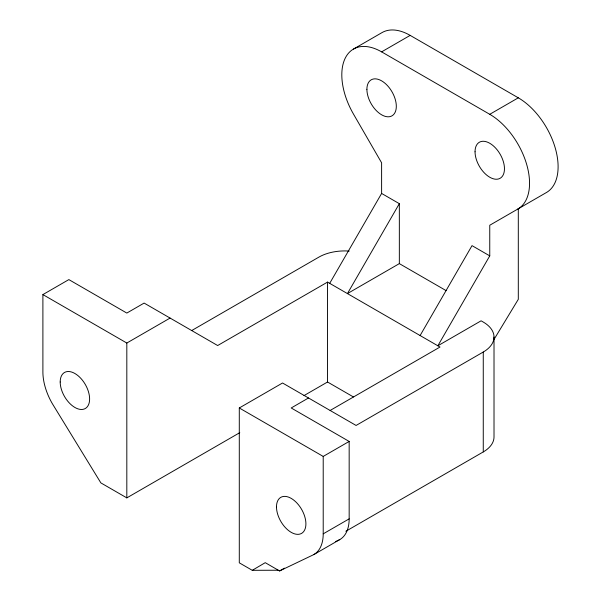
<?xml version="1.0" encoding="UTF-8"?>
<svg xmlns="http://www.w3.org/2000/svg" width="601" height="601" viewBox="0 0 601 601"><rect width="100%" height="100%" fill="white"/><g stroke="black" fill="none" stroke-linecap="round" stroke-linejoin="round"><path stroke-width="0.9" d="M329.701 283.349L381.612 193.439L381.612 162.811L353.471 114.07A56.284 32.492 60 0 1 344.839 59.003A56.284 32.492 60 0 1 381.612 51.866L410.16 35.384L518.302 97.82A56.284 32.492 60 0 1 555.076 147.418A56.284 32.492 60 0 1 546.444 192.515L489.755 225.247L489.755 255.876L437.844 345.785L481.1 320.814L483.264 322.061A36.706 21.193 0 0 1 483.264 352.028L483.264 451.929L345.838 531.269M381.612 193.439L399.342 203.679L347.438 293.589L399.342 263.621L446.182 290.659M420.107 335.546L472.018 245.636L489.755 255.876M493.661 340.023L518.302 299.328L518.302 208.765M483.264 352.028L356.085 425.455L282.545 382.995L239.288 407.974L239.288 562.821L252.27 570.311L265.244 562.671L279.578 570.95L313.835 554.573L339.79 539.585A45.27 26.136 60 0 0 349.166 518.858L349.166 441.435L291.2 407.974L308.501 397.982M353.471 49.079L382.018 32.597A56.284 32.492 60 0 1 410.16 35.384M239.776 432.667L126.819 497.883L100.863 482.896L52.272 403.556A45.27 26.136 60 0 1 42.896 372.011L42.896 294.588L68.852 279.6L126.819 313.068L144.12 303.077L217.66 345.537L327.537 282.102L440.007 347.032L330.129 410.468M381.612 51.866L489.755 114.303L518.302 97.82M42.896 294.588L126.819 343.036L170.075 318.064M191.704 330.55L318.883 257.123A36.706 21.193 0 0 1 349.196 251.068M303.971 395.608L327.537 382.003L353.426 396.945M239.288 407.974L323.21 456.422L349.166 441.435M313.835 554.573A45.27 26.136 60 0 0 323.21 533.846L349.166 518.858M279.578 570.95L284.446 568.14M335.613 541.584L339.79 539.585M252.27 570.311L278.346 570.236M494.014 337.041L494.014 436.942A36.706 21.193 0 0 1 483.264 451.929M399.342 203.679L399.342 263.621M327.537 282.102L327.537 382.003M323.21 456.422L323.21 533.846M126.819 343.036L126.819 497.883M489.755 114.303A56.284 32.492 60 0 1 526.521 163.9A56.284 32.492 60 0 1 517.897 208.998M276.49 506.876A20.802 12.012 60 0 0 298.554 534.319A20.802 12.012 60 0 0 298.554 504.9A20.802 12.012 60 0 0 276.49 506.876M60.198 381.996A20.802 12.012 60 0 0 82.262 409.446A20.802 12.012 60 0 0 82.262 380.027A20.802 12.012 60 0 0 60.198 381.996M366.903 89.331A20.802 12.012 60 0 0 388.96 116.774A20.802 12.012 60 0 0 388.96 87.355A20.802 12.012 60 0 0 366.903 89.331M475.045 151.768A20.802 12.012 60 0 0 497.11 179.211A20.802 12.012 60 0 0 497.11 149.792A20.802 12.012 60 0 0 475.045 151.768"/></g></svg>
